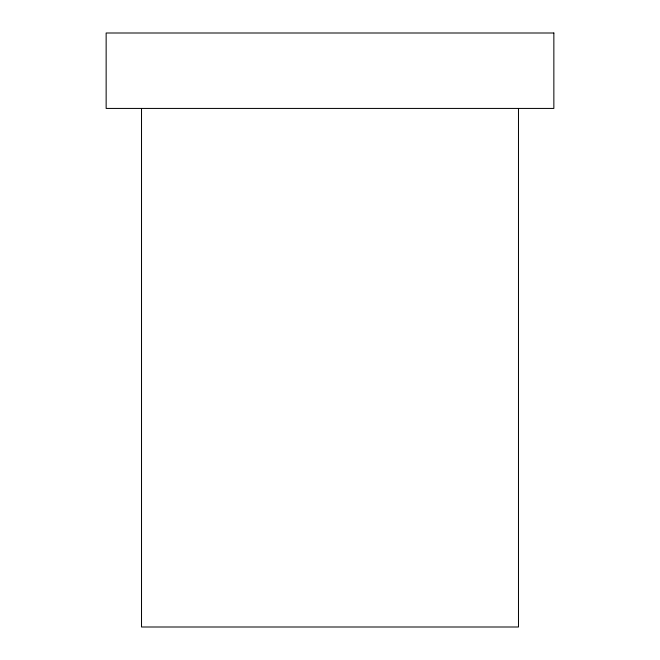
<?xml version="1.0" encoding="UTF-8"?>
<svg xmlns="http://www.w3.org/2000/svg" width="660" height="660" viewBox="0 0 660 660"><rect width="100%" height="100%" fill="white"/><g stroke="black" fill="none" stroke-linecap="round" stroke-linejoin="round"><path stroke-width="0.99" d="M518.48 108.43L518.48 627L141.52 627L141.52 108.43M553.856 33L106.144 33L106.144 108.43L553.856 108.43L553.856 33"/></g></svg>
